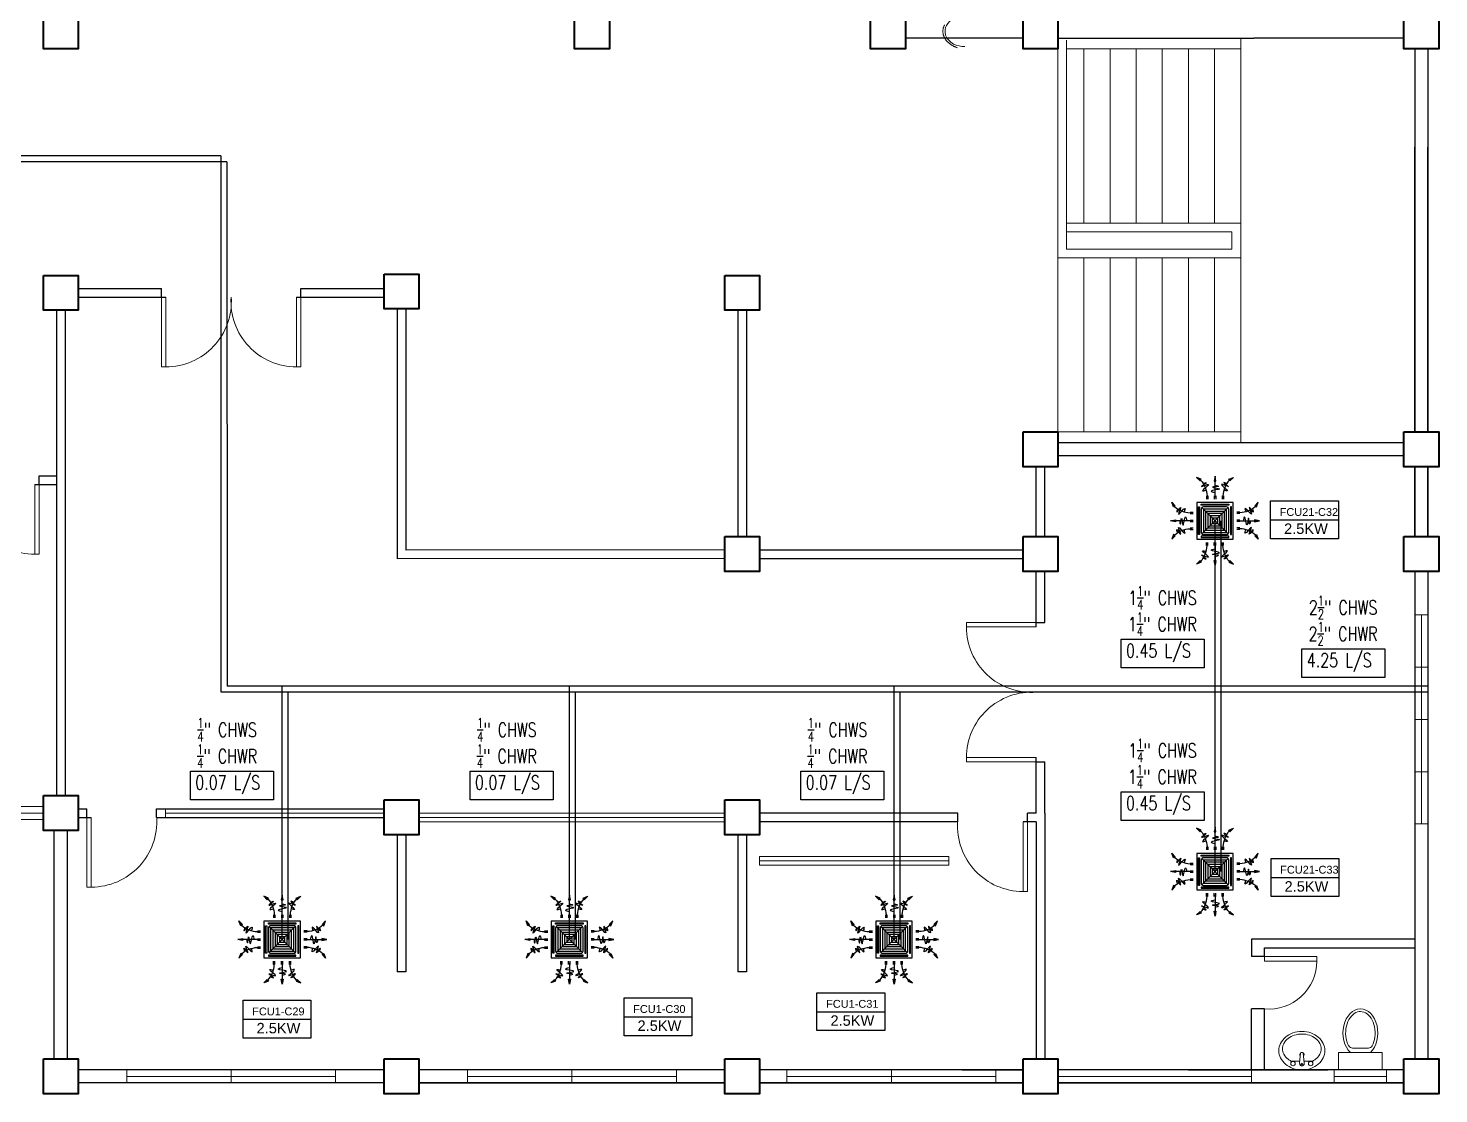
# Model space of a CAD drawing. Header units: millimetres. Extents: x 5 to 430, y 3 to 339.
# Drawn here: x 48.35 to 64.55, y 20.1 to 32.34 of the extents above; entities that cross this region are included whole.
import ezdxf

# ---------------------------------------------------------------- set-up
doc = ezdxf.new("R2010")
doc.units = ezdxf.units.MM
doc.header["$MEASUREMENT"] = 0
doc.linetypes.add('HIDDEN2', pattern=[0.1875, 0.125, -0.0625])
for name, color, linetype in [('AIR', 7, 'Continuous'), ('fcu line', 7, 'Continuous'), ('fcu return', 7, 'Continuous'), ('Legends', 7, 'Continuous'), ('pipe label', 7, 'Continuous')]:
    doc.layers.add(name, color=color, linetype=linetype)
doc.styles.add('Arch-Dim', font='simplex.shx', dxfattribs={"width": 0.75})
doc.styles.get("Standard").update_dxf_attribs({"font": 'arial.ttf'})

# ---------------------------------------------------------------- blocks, each defined once
blk = doc.blocks.new('FCU-13000P (CASSETTE SPLIT)')
at = {"layer": 'AIR', "ltscale": 3}
for p, q in [((0, 0.523), (0, 1)), ((-0.193, 0.558), (-0.193, 0.487)), ((-0.162, 0.558), (-0.162, 0.487)), ((-0.016, 0.558), (-0.016, 0.487)), ((0.016, 0.558), (0.016, 0.487)), ((0.162, 0.558), (0.162, 0.487)), ((0.193, 0.558), (0.193, 0.487)), ((-0.523, 0), (-1, 0)), ((-0.558, 0.193), (-0.487, 0.193)), ((-0.558, 0.162), (-0.487, 0.162)), ((-0.558, 0.016), (-0.487, 0.016)), ((0.558, 0.193), (0.487, 0.193)), ((0.558, 0.162), (0.487, 0.162)), ((0.558, 0.016), (0.487, 0.016)), ((0.523, 0), (1, 0)), ((-0.558, -0.016), (-0.487, -0.016)), ((-0.558, -0.162), (-0.487, -0.162)), ((-0.558, -0.193), (-0.487, -0.193)), ((0.558, -0.016), (0.487, -0.016)), ((0.558, -0.162), (0.487, -0.162)), ((0.558, -0.193), (0.487, -0.193)), ((-0.193, -0.558), (-0.193, -0.487)), ((-0.162, -0.558), (-0.162, -0.487)), ((-0.016, -0.558), (-0.016, -0.487)), ((0, -0.523), (0, -1)), ((0.016, -0.558), (0.016, -0.487)), ((0.162, -0.558), (0.162, -0.487)), ((0.193, -0.558), (0.193, -0.487))]:
    blk.add_line(p, q, dxfattribs=at)
at = {"layer": 'AIR'}
for p, q in [((0.295, -0.295), (-0.295, 0.295)), ((0.295, 0.295), (-0.295, -0.295))]:
    blk.add_line(p, q, dxfattribs=at)
at = {"layer": 'AIR', "ltscale": 3}
for points in [[(-0.335, 0.895), (-0.311, 0.932), (-0.416, 0.973)], [(-0.022, 0.89), (0.022, 0.89), (0, 1)], [(0.335, 0.895), (0.311, 0.932), (0.416, 0.973)], [(-0.895, 0.335), (-0.932, 0.311), (-0.973, 0.416)], [(0.895, 0.335), (0.932, 0.311), (0.973, 0.416)], [(-0.89, 0.022), (-0.89, -0.022), (-1, 0)], [(0.89, 0.022), (0.89, -0.022), (1, 0)], [(-0.895, -0.335), (-0.932, -0.311), (-0.973, -0.416)], [(0.895, -0.335), (0.932, -0.311), (0.973, -0.416)], [(-0.335, -0.895), (-0.311, -0.932), (-0.416, -0.973)], [(-0.022, -0.89), (0.022, -0.89), (0, -1)], [(0.335, -0.895), (0.311, -0.932), (0.416, -0.973)]]:
    blk.add_lwpolyline(points, close=True, dxfattribs=at)
at = {"layer": 'AIR'}
for points in [[(-0.323, 0.914, -0.171809), (-0.178, 0.558), (-0.178, 0.522)], [(0.323, 0.914, 0.171809), (0.178, 0.558), (0.178, 0.522)], [(-0.914, 0.323, 0.171809), (-0.558, 0.178), (-0.522, 0.178)], [(0.914, 0.323, -0.171809), (0.558, 0.178), (0.522, 0.178)], [(-0.914, -0.323, -0.171809), (-0.558, -0.178), (-0.522, -0.178)], [(0.914, -0.323, 0.171809), (0.558, -0.178), (0.522, -0.178)], [(-0.323, -0.914, 0.171809), (-0.178, -0.558), (-0.178, -0.522)], [(0.323, -0.914, -0.171809), (0.178, -0.558), (0.178, -0.522)]]:
    blk.add_lwpolyline(points, format="xyb", dxfattribs=at)
for points in [[(-0.41, -0.41), (0.41, -0.41), (0.41, 0.41), (-0.41, 0.41)], [(-0.31, 0.372), (0.31, 0.372), (0.31, 0.348), (-0.31, 0.348)], [(-0.373, 0.31), (-0.348, 0.31), (-0.348, -0.31), (-0.373, -0.31)], [(-0.26, -0.26), (0.26, -0.26), (0.26, 0.26), (-0.26, 0.26)], [(-0.21, -0.21), (0.21, -0.21), (0.21, 0.21), (-0.21, 0.21)], [(-0.16, -0.16), (0.16, -0.16), (0.16, 0.16), (-0.16, 0.16)], [(-0.11, -0.11), (0.11, -0.11), (0.11, 0.11), (-0.11, 0.11)], [(-0.06, -0.06), (0.06, -0.06), (0.06, 0.06), (-0.06, 0.06)], [(0.372, 0.31), (0.348, 0.31), (0.348, -0.31), (0.372, -0.31)], [(-0.31, -0.373), (0.31, -0.373), (0.31, -0.348), (-0.31, -0.348)]]:
    blk.add_lwpolyline(points, close=True, dxfattribs=at)
blk.add_lwpolyline([(-0.26, -0.31), (0.26, -0.31, 0.414214), (0.31, -0.26), (0.31, 0.26, 0.414214), (0.26, 0.31), (-0.26, 0.31, 0.414214), (-0.31, 0.26), (-0.31, -0.26, 0.414214)], format="xyb", close=True, dxfattribs=at)
at = {"layer": 'AIR', "ltscale": 3}
for points in [[(-0.268, 0.84), (-0.231, 0.852), (-0.134, 0.882), (-0.422, 0.704), (0.005, 0.903), (-0.358, 0.645), (-0.239, 0.678), (-0.199, 0.69)], [(0.268, 0.84), (0.231, 0.852), (0.134, 0.882), (0.422, 0.704), (-0.005, 0.903), (0.358, 0.645), (0.239, 0.678), (0.199, 0.69)], [(-0.84, 0.268), (-0.852, 0.231), (-0.882, 0.134), (-0.704, 0.422), (-0.903, -0.005), (-0.645, 0.358), (-0.678, 0.239), (-0.69, 0.199)], [(0.84, 0.268), (0.852, 0.231), (0.882, 0.134), (0.704, 0.422), (0.903, -0.005), (0.645, 0.358), (0.678, 0.239), (0.69, 0.199)], [(-0.84, -0.268), (-0.852, -0.231), (-0.882, -0.134), (-0.704, -0.422), (-0.903, 0.005), (-0.645, -0.358), (-0.678, -0.239), (-0.69, -0.199)], [(0.84, -0.268), (0.852, -0.231), (0.882, -0.134), (0.704, -0.422), (0.903, 0.005), (0.645, -0.358), (0.678, -0.239), (0.69, -0.199)], [(-0.268, -0.84), (-0.231, -0.852), (-0.134, -0.882), (-0.422, -0.704), (0.005, -0.903), (-0.358, -0.645), (-0.239, -0.678), (-0.199, -0.69)], [(0.268, -0.84), (0.231, -0.852), (0.134, -0.882), (0.422, -0.704), (-0.005, -0.903), (0.358, -0.645), (0.239, -0.678), (0.199, -0.69)]]:
    blk.add_open_spline(points, degree=3, knots=[0.0032834, 0.0032834, 0.0032834, 0.0032834, 0.0712567, 0.1924075, 0.3347111, 0.5062145, 0.5813292, 0.5813292, 0.5813292, 0.5813292], dxfattribs=at)
for points in [[(0, 0.8), (0.077, 0.776), (-0.058, 0.755), (0.098, 0.718), (-0.087, 0.663), (0, 0.631)], [(-0.8, 0), (-0.776, -0.077), (-0.755, 0.058), (-0.718, -0.098), (-0.663, 0.087), (-0.631, 0)], [(0.8, 0), (0.776, -0.077), (0.755, 0.058), (0.718, -0.098), (0.663, 0.087), (0.631, 0)], [(0, -0.8), (0.077, -0.776), (-0.058, -0.755), (0.098, -0.718), (-0.087, -0.663), (0, -0.631)]]:
    blk.add_spline(points, degree=3, dxfattribs=at)
for points in [[(-0.416, 0.973), (-0.335, 0.895), (-0.311, 0.932)], [(0, 1), (-0.022, 0.89), (0.022, 0.89)], [(0.416, 0.973), (0.335, 0.895), (0.311, 0.932)], [(-0.973, 0.416), (-0.895, 0.335), (-0.932, 0.311)], [(0.973, 0.416), (0.895, 0.335), (0.932, 0.311)], [(-1, 0), (-0.89, 0.022), (-0.89, -0.022)], [(1, 0), (0.89, 0.022), (0.89, -0.022)], [(-0.973, -0.416), (-0.895, -0.335), (-0.932, -0.311)], [(0.973, -0.416), (0.895, -0.335), (0.932, -0.311)], [(-0.416, -0.973), (-0.335, -0.895), (-0.311, -0.932)], [(0, -1), (-0.022, -0.89), (0.022, -0.89)], [(0.416, -0.973), (0.335, -0.895), (0.311, -0.932)]]:
    blk.add_solid(points, dxfattribs=at)

msp = doc.modelspace()

# ---------------------------------------------------------------- linework, layer by layer
at = {"color": 8, "linetype": 'ByBlock', "lineweight": 25}
for p, q in [((59.772, 32.227), (58.422, 32.227)), ((60.172, 32.227), (60.422, 32.227)), ((60.422, 32.227), (62.422, 32.227)), ((64.147, 32.227), (62.422, 32.227)), ((64.272, 32.102), (64.272, 27.702)), ((64.422, 32.102), (64.422, 27.702)), ((64.272, 27.702), (64.272, 30.975)), ((64.422, 27.702), (64.422, 30.975)), ((48.922, 29.35), (49.878, 29.35)), ((49.878, 29.25), (49.878, 29.35)), ((51.478, 29.35), (52.435, 29.35)), ((51.478, 29.25), (51.478, 29.35)), ((48.922, 29.25), (49.928, 29.25)), ((51.428, 29.25), (52.435, 29.25)), ((48.672, 29.1), (48.672, 23.525)), ((48.772, 29.1), (48.772, 23.525)), ((52.585, 29.115), (52.585, 26.245)), ((52.685, 29.115), (52.685, 26.345)), ((64.147, 27.577), (60.172, 27.577)), ((64.147, 27.427), (60.172, 27.427)), ((59.922, 26.5), (59.922, 27.302)), ((60.022, 26.5), (60.022, 27.302)), ((64.272, 27.302), (64.272, 26.5)), ((64.272, 26.5), (64.272, 27.302)), ((64.422, 27.302), (64.422, 26.5)), ((64.422, 26.5), (64.422, 27.302)), ((48.422, 27.1), (48.672, 27.1)), ((48.472, 27.2), (48.672, 27.2)), ((48.472, 27.1), (48.472, 27.2)), ((56.347, 26.25), (52.585, 26.245)), ((56.347, 26.35), (52.685, 26.345)), ((56.747, 26.35), (59.772, 26.35)), ((56.747, 26.25), (59.772, 26.25)), ((59.922, 25.462), (59.922, 26.1)), ((60.022, 25.512), (60.022, 26.1)), ((64.272, 26.1), (64.272, 20.5)), ((64.272, 26.1), (64.272, 20.5)), ((64.422, 26.1), (64.422, 20.5)), ((59.922, 25.512), (60.022, 25.512)), ((59.922, 23.325), (59.922, 23.962)), ((59.922, 23.912), (60.022, 23.912)), ((60.022, 23.325), (60.022, 23.912)), ((48.922, 23.375), (49.022, 23.375)), ((49.022, 23.275), (49.022, 23.375)), ((49.822, 23.375), (52.435, 23.375)), ((49.822, 23.275), (49.822, 23.375)), ((49.822, 23.375), (49.922, 23.375)), ((48.922, 23.275), (49.072, 23.275)), ((49.822, 23.275), (52.435, 23.275)), ((59.022, 23.325), (56.747, 23.325)), ((59.022, 23.225), (56.747, 23.225)), ((59.022, 23.325), (58.922, 23.325)), ((59.022, 23.225), (59.022, 23.325)), ((59.922, 23.225), (59.772, 23.225)), ((59.922, 23.325), (59.822, 23.325)), ((59.822, 23.225), (59.822, 23.325)), ((59.922, 23.225), (59.922, 20.5)), ((60.022, 23.325), (60.022, 20.5)), ((48.647, 20.5), (48.647, 23.125)), ((48.797, 20.5), (48.797, 23.125)), ((52.585, 23.075), (52.585, 21.5)), ((52.685, 23.075), (52.685, 21.5)), ((56.497, 23.075), (56.497, 21.5)), ((56.597, 23.075), (56.597, 21.5)), ((64.272, 21.875), (62.397, 21.875)), ((62.397, 21.875), (62.397, 21.775)), ((62.397, 21.775), (62.397, 21.675)), ((62.547, 21.675), (62.547, 21.775)), ((52.685, 21.5), (52.585, 21.5)), ((56.597, 21.5), (56.497, 21.5)), ((62.397, 20.375), (62.397, 21.075)), ((52.435, 20.375), (48.922, 20.375)), ((52.435, 20.375), (50.572, 20.375)), ((56.347, 20.375), (52.835, 20.375)), ((56.347, 20.375), (52.835, 20.375)), ((59.772, 20.375), (56.747, 20.375)), ((59.072, 20.375), (59.772, 20.375)), ((64.147, 20.375), (60.172, 20.375)), ((61.672, 20.375), (62.672, 20.375)), ((62.672, 20.375), (63.272, 20.375)), ((52.435, 20.225), (48.922, 20.225)), ((56.347, 20.225), (52.835, 20.225)), ((56.347, 20.225), (52.835, 20.225)), ((52.835, 20.225), (56.347, 20.225)), ((59.772, 20.225), (56.747, 20.225)), ((56.747, 20.225), (59.772, 20.225)), ((64.147, 20.225), (60.172, 20.225)), ((60.172, 20.225), (64.147, 20.225))]:
    msp.add_line(p, q, dxfattribs=at)
at = {"color": 8, "linetype": 'ByBlock', "lineweight": 9}
for p, q in [((60.172, 32.102), (60.172, 32.227)), ((60.172, 29.702), (60.172, 32.102)), ((60.272, 32.102), (60.272, 32.202)), ((60.272, 29.802), (60.272, 32.102)), ((62.272, 32.102), (60.272, 32.102)), ((60.472, 32.102), (60.472, 30.102)), ((60.772, 32.102), (60.772, 30.102)), ((61.072, 32.102), (61.072, 30.102)), ((61.372, 32.102), (61.372, 30.102)), ((61.672, 32.102), (61.672, 30.102)), ((61.972, 32.102), (61.972, 30.102)), ((62.272, 32.227), (62.272, 32.102)), ((62.272, 32.102), (62.272, 30.102)), ((61.972, 30.102), (60.272, 30.102)), ((61.972, 30.002), (60.272, 30.002)), ((61.972, 30.102), (62.272, 30.102)), ((61.972, 30.002), (62.172, 30.002)), ((62.172, 29.802), (62.172, 30.002)), ((62.272, 30.002), (62.272, 30.102)), ((62.272, 29.802), (62.272, 30.002)), ((61.972, 29.702), (60.172, 29.702)), ((60.172, 29.702), (60.172, 27.702)), ((61.972, 29.802), (60.272, 29.802)), ((60.472, 29.702), (60.472, 27.702)), ((60.772, 29.702), (60.772, 27.702)), ((61.072, 29.702), (61.072, 27.702)), ((61.372, 29.702), (61.372, 27.702)), ((61.672, 29.702), (61.672, 27.702)), ((61.972, 29.802), (62.172, 29.802)), ((61.972, 29.702), (61.972, 27.702)), ((61.972, 29.702), (62.272, 29.702)), ((62.272, 29.702), (62.272, 29.802)), ((62.272, 29.702), (62.272, 27.702)), ((62.272, 27.702), (60.172, 27.702)), ((60.172, 27.577), (60.172, 27.702)), ((62.272, 27.577), (62.272, 27.702)), ((48.522, 27.1), (48.422, 27.1)), ((60.172, 26.5), (60.172, 26.375)), ((64.422, 26.1), (64.422, 25.6)), ((64.422, 25.6), (64.272, 25.6)), ((64.272, 25.6), (64.272, 23.2)), ((64.347, 25.6), (64.347, 23.2)), ((64.422, 24.4), (64.422, 25.6)), ((64.422, 25), (64.272, 25)), ((64.422, 24.4), (64.272, 24.4)), ((64.422, 23.2), (64.422, 24.4)), ((64.422, 23.8), (64.272, 23.8)), ((48.522, 23.4), (45.172, 23.4)), ((49.922, 23.375), (49.922, 23.275)), ((45.172, 23.325), (48.522, 23.325)), ((48.522, 23.25), (45.172, 23.25)), ((49.922, 23.325), (52.435, 23.325)), ((56.347, 23.325), (52.835, 23.325)), ((56.347, 23.275), (52.835, 23.275)), ((56.347, 23.225), (52.835, 23.225)), ((64.272, 23.2), (64.422, 23.2)), ((58.922, 22.775), (56.747, 22.775)), ((58.922, 22.825), (58.922, 22.725)), ((64.422, 20.5), (64.422, 20.65)), ((51.878, 20.375), (49.478, 20.375)), ((49.478, 20.375), (49.478, 20.225)), ((51.878, 20.3), (49.478, 20.3)), ((50.678, 20.225), (50.678, 20.375)), ((51.878, 20.225), (51.878, 20.375)), ((55.791, 20.375), (53.391, 20.375)), ((53.391, 20.375), (53.391, 20.225)), ((55.791, 20.3), (53.391, 20.3)), ((54.591, 20.225), (54.591, 20.375)), ((55.791, 20.225), (55.791, 20.375)), ((56.747, 20.375), (57.472, 20.375)), ((59.46, 20.375), (57.06, 20.375)), ((57.06, 20.375), (57.06, 20.225)), ((59.46, 20.3), (57.06, 20.3)), ((57.472, 20.375), (58.072, 20.375)), ((58.072, 20.375), (58.572, 20.375)), ((58.26, 20.225), (58.26, 20.375)), ((59.072, 20.375), (58.572, 20.375)), ((59.46, 20.225), (59.46, 20.375)), ((60.172, 20.375), (60.672, 20.375)), ((62.397, 20.3), (60.172, 20.3)), ((60.672, 20.375), (61.172, 20.375)), ((61.672, 20.375), (61.172, 20.375)), ((62.397, 20.375), (62.397, 20.225)), ((62.864, 20.375), (62.764, 20.375)), ((63.347, 20.225), (63.347, 20.375)), ((63.947, 20.374), (63.347, 20.374)), ((63.947, 20.3), (63.347, 20.3)), ((63.947, 20.374), (63.947, 20.225)), ((50.678, 20.225), (51.878, 20.225)), ((54.591, 20.225), (55.791, 20.225)), ((58.26, 20.225), (59.46, 20.225)), ((63.897, 20.225), (63.297, 20.225))]:
    msp.add_line(p, q, dxfattribs=at)
at = {"color": 8, "lineweight": 25}
for p, q in [((56.497, 29.1), (56.497, 26.5)), ((56.597, 29.1), (56.597, 26.5))]:
    msp.add_line(p, q, dxfattribs=at)
at = {"color": 8, "linetype": 'ByBlock', "lineweight": 25, "ltscale": 0.3}
for p, q in [((62.547, 21.775), (64.272, 21.775)), ((62.547, 21.675), (62.397, 21.675)), ((62.547, 21.075), (62.397, 21.075)), ((62.547, 20.375), (62.547, 21.075))]:
    msp.add_line(p, q, dxfattribs=at)
at = {"color": 8, "lineweight": 9}
for p, q in [((63.397, 20.374), (63.397, 20.574)), ((63.397, 20.574), (63.897, 20.574)), ((63.557, 20.624), (63.738, 20.624)), ((63.897, 20.574), (63.897, 20.374)), ((62.96, 20.572), (62.947, 20.45)), ((62.989, 20.572), (63.002, 20.45)), ((63.897, 20.374), (63.397, 20.374))]:
    msp.add_line(p, q, dxfattribs=at)
at = {"color": 8, "linetype": 'ByBlock', "lineweight": 35}
for points in [[(48.522, 32.502), (48.922, 32.502), (48.922, 32.102), (48.522, 32.102)], [(54.622, 32.502), (55.022, 32.502), (55.022, 32.102), (54.622, 32.102)], [(58.022, 32.502), (58.422, 32.502), (58.422, 32.102), (58.022, 32.102)], [(59.772, 32.502), (60.172, 32.502), (60.172, 32.102), (59.772, 32.102)], [(64.147, 32.502), (64.547, 32.502), (64.547, 32.102), (64.147, 32.102)], [(48.522, 29.5), (48.922, 29.5), (48.922, 29.1), (48.522, 29.1)], [(52.435, 29.515), (52.835, 29.515), (52.835, 29.115), (52.435, 29.115)], [(56.347, 29.5), (56.747, 29.5), (56.747, 29.1), (56.347, 29.1)], [(59.772, 27.702), (60.172, 27.702), (60.172, 27.302), (59.772, 27.302)], [(64.147, 27.702), (64.547, 27.702), (64.547, 27.302), (64.147, 27.302)], [(56.347, 26.5), (56.747, 26.5), (56.747, 26.1), (56.347, 26.1)], [(59.772, 26.5), (60.172, 26.5), (60.172, 26.1), (59.772, 26.1)], [(64.147, 26.5), (64.547, 26.5), (64.547, 26.1), (64.147, 26.1)], [(48.522, 23.525), (48.922, 23.525), (48.922, 23.125), (48.522, 23.125)], [(52.435, 23.475), (52.835, 23.475), (52.835, 23.075), (52.435, 23.075)], [(56.347, 23.475), (56.747, 23.475), (56.747, 23.075), (56.347, 23.075)], [(48.522, 20.5), (48.922, 20.5), (48.922, 20.1), (48.522, 20.1)], [(52.435, 20.5), (52.835, 20.5), (52.835, 20.1), (52.435, 20.1)], [(56.347, 20.5), (56.747, 20.5), (56.747, 20.1), (56.347, 20.1)], [(59.772, 20.5), (60.172, 20.5), (60.172, 20.1), (59.772, 20.1)], [(64.147, 20.5), (64.547, 20.5), (64.547, 20.1), (64.147, 20.1)]]:
    msp.add_lwpolyline(points, close=True, dxfattribs=at)
at = {"color": 8, "linetype": 'ByBlock', "lineweight": 9}
for points in [[(48.522, 29.5), (48.922, 29.5), (48.922, 29.1), (48.522, 29.1)], [(52.435, 29.515), (52.835, 29.515), (52.835, 29.115), (52.435, 29.115)]]:
    msp.add_lwpolyline(points, close=True, dxfattribs=at)
at = {"color": 8, "lineweight": 13, "ltscale": 0.03}
for points in [[(49.878, 29.25), (49.928, 29.25), (49.928, 28.45), (49.878, 28.45)], [(51.478, 29.25), (51.428, 29.25), (51.428, 28.45), (51.478, 28.45)], [(48.422, 27.1), (48.472, 27.1), (48.472, 26.3), (48.422, 26.3)], [(59.922, 25.512), (59.922, 25.462), (59.122, 25.462), (59.122, 25.512)], [(59.922, 23.912), (59.922, 23.962), (59.122, 23.962), (59.122, 23.912)], [(49.022, 23.275), (49.072, 23.275), (49.072, 22.475), (49.022, 22.475)], [(59.822, 23.225), (59.772, 23.225), (59.772, 22.425), (59.822, 22.425)], [(62.547, 21.675), (62.547, 21.625), (63.147, 21.625), (63.147, 21.675)]]:
    msp.add_lwpolyline(points, close=True, dxfattribs=at)
at = {"color": 8, "lineweight": 9}
for points in [[(64.272, 25.6), (64.422, 25.6), (64.422, 23.2), (64.272, 23.2)], [(49.922, 23.375), (52.435, 23.375), (52.435, 23.275), (49.922, 23.275)], [(56.747, 22.825), (58.922, 22.825), (58.922, 22.725), (56.747, 22.725)], [(49.478, 20.375), (51.878, 20.375), (51.878, 20.225), (49.478, 20.225)], [(53.391, 20.375), (55.791, 20.375), (55.791, 20.225), (53.391, 20.225)], [(57.06, 20.375), (59.46, 20.375), (59.46, 20.225), (57.06, 20.225)], [(60.172, 20.375), (62.397, 20.375), (62.397, 20.225), (60.172, 20.225)], [(63.347, 20.374), (63.947, 20.374), (63.947, 20.225), (63.347, 20.225)]]:
    msp.add_lwpolyline(points, close=True, dxfattribs=at)
msp.add_lwpolyline([(62.71, 20.595, -0.11576), (62.729, 20.678, -0.104047), (62.787, 20.751, -0.090875), (62.871, 20.799, -0.083344), (62.975, 20.816, -0.083344), (63.078, 20.799, -0.090875), (63.162, 20.751, -0.104047), (63.22, 20.678, -0.11576), (63.24, 20.595, -0.11576), (63.22, 20.513, -0.104047), (63.162, 20.439, -0.090875), (63.078, 20.392, -0.083344), (62.975, 20.374, -0.083344), (62.871, 20.392, -0.090875), (62.787, 20.439, -0.104047), (62.729, 20.513, -0.11576)], format="xyb", close=True, dxfattribs=at)
for points in [[(62.752, 20.616, -0.124838), (62.768, 20.679, -0.105788), (62.817, 20.736, -0.086697), (62.887, 20.773, -0.076776), (62.975, 20.786, -0.076776), (63.062, 20.773, -0.086697), (63.132, 20.736, -0.105788), (63.181, 20.679, -0.124838), (63.197, 20.616, -0.124838), (63.181, 20.554, -0.105788), (63.132, 20.496, -0.040067), (63.101, 20.476), (62.999, 20.476, -0.040067)], [(62.95, 20.476), (62.848, 20.476, -0.040067), (62.817, 20.496, -0.105788), (62.768, 20.554, -0.124838), (62.752, 20.616, -0.124838)]]:
    msp.add_lwpolyline(points, format="xyb", dxfattribs=at)
for centre, radius in [((62.873, 20.447), 0.0255), ((62.975, 20.441), 0.0095), ((63.076, 20.447), 0.0255)]:
    msp.add_circle(centre, radius, dxfattribs=at)
for centre, radius, start, end in [((59.037, 32.301), 0.16, 113.1394, 193.9104), ((59.071, 32.339), 0.205, 202.091, 241.6032), ((59.12, 32.493), 0.365, 246.2843, 267.5567), ((62.975, 20.549), 0.025, 71.3793, 108.6207), ((63.557, 20.674), 0.05, 208.1501, 270), ((63.738, 20.674), 0.05, 270, 331.9916), ((62.975, 20.447), 0.028, 173.7545, 6.2455), ((62.975, 20.549), 0.025, 126.3068, 221.2022), ((62.975, 20.478), 0.0948, 81.2026, 98.7974), ((62.975, 20.549), 0.025, 318.7978, 53.6932)]:
    msp.add_arc(centre, radius, start, end, dxfattribs=at)
at = {"color": 8, "linetype": 'HIDDEN2', "lineweight": 9}
for centre, radius, start, end in [((59.006, 32.304), 0.154, 150.9108, 180), ((59.006, 32.304), 0.154, 180, 209.0892), ((59.064, 32.336), 0.22, 209.0892, 233.3314), ((59.102, 32.387), 0.283, 233.3314, 252.8606)]:
    msp.add_arc(centre, radius, start, end, dxfattribs=at)
at = {"color": 8, "lineweight": 13, "ltscale": 0.03}
for centre, radius, start, end in [((49.928, 29.201), 0.752, 270, 3.6952), ((51.428, 29.201), 0.752, 176.3048, 270), ((48.422, 27.051), 0.752, 176.3048, 270), ((59.874, 25.462), 0.752, 180, 273.6952), ((59.874, 23.962), 0.752, 86.3048, 180), ((49.072, 23.226), 0.752, 270, 3.6952), ((59.772, 23.176), 0.752, 176.3048, 270), ((62.595, 21.625), 0.552, 265.0209, 0)]:
    msp.add_arc(centre, radius, start, end, dxfattribs=at)
at = {"color": 8, "lineweight": 9, "extrusion": (0, 0, -1)}
msp.add_ellipse((63.647, 20.799), major_axis=(0, -0.275), ratio=0.727273, start_param=0.612555, end_param=5.670631, dxfattribs=at)
at = {"color": 8, "lineweight": 9}
msp.add_open_spline([(63.512, 20.651), (63.504, 20.667), (63.496, 20.685), (63.469, 20.776), (63.474, 20.864), (63.532, 20.995), (63.582, 21.037), (63.68, 21.05), (63.733, 21.024), (63.807, 20.913), (63.824, 20.829), (63.809, 20.715), (63.797, 20.681), (63.782, 20.651)], degree=3, knots=[0.937253, 0.937253, 0.937253, 0.937253, 1.185372, 1.185372, 2.113864, 2.113864, 3.042356, 3.042356, 3.970847, 3.970847, 4.899339, 4.899339, 5.346062, 5.346062, 5.346062, 5.346062], dxfattribs=at)
at = {"layer": 'fcu line', "linetype": 'Continuous'}
for p, q in [((50.63, 30.805), (22.208, 30.805)), ((50.63, 30.805), (50.633, 24.784)), ((61.977, 22.652), (61.977, 26.682)), ((64.422, 24.784), (50.632, 24.784)), ((51.264, 21.872), (51.264, 24.784)), ((54.562, 21.872), (54.562, 24.784)), ((58.291, 21.872), (58.291, 24.784))]:
    msp.add_line(p, q, dxfattribs=at)
at = {"layer": 'fcu return', "linetype": 'Continuous'}
for p, q in [((50.56, 30.875), (22.208, 30.875)), ((50.56, 30.875), (50.56, 24.714)), ((62.047, 22.652), (62.047, 26.682)), ((64.422, 24.714), (50.562, 24.714)), ((51.334, 21.872), (51.334, 24.714)), ((54.632, 21.872), (54.632, 24.714)), ((58.361, 21.872), (58.361, 24.714))]:
    msp.add_line(p, q, dxfattribs=at)
at = {"layer": 'Legends', "linetype": 'Continuous', "lineweight": 25}
for p, q in [((62.615, 26.693), (63.394, 26.693)), ((62.621, 22.584), (63.4, 22.584)), ((50.815, 20.956), (51.594, 20.956)), ((55.19, 20.984), (55.969, 20.984)), ((57.406, 21.043), (58.185, 21.043))]:
    msp.add_line(p, q, dxfattribs=at)
at = {"layer": 'Legends'}
for points in [[(62.615, 26.911), (63.394, 26.911), (63.394, 26.475), (62.615, 26.475)], [(62.621, 22.802), (63.4, 22.802), (63.4, 22.365), (62.621, 22.365)], [(57.406, 21.261), (58.185, 21.261), (58.185, 20.825), (57.406, 20.825)], [(50.815, 21.175), (51.594, 21.175), (51.594, 20.738), (50.815, 20.738)], [(55.19, 21.202), (55.969, 21.202), (55.969, 20.766), (55.19, 20.766)]]:
    msp.add_lwpolyline(points, close=True, dxfattribs=at)
at = {"layer": 'pipe label', "color": 2, "linetype": 'Continuous', "lineweight": 25}
for points in [[(60.9, 25.321), (61.852, 25.321), (61.852, 24.993), (60.9, 24.993)], [(62.976, 25.21), (63.928, 25.21), (63.928, 24.883), (62.976, 24.883)], [(50.211, 23.805), (51.163, 23.805), (51.163, 23.478), (50.211, 23.478)], [(53.423, 23.805), (54.375, 23.805), (54.375, 23.478), (53.423, 23.478)], [(57.221, 23.805), (58.173, 23.805), (58.173, 23.478), (57.221, 23.478)], [(60.9, 23.567), (61.852, 23.567), (61.852, 23.24), (60.9, 23.24)]]:
    msp.add_lwpolyline(points, close=True, dxfattribs=at)

# ---------------------------------------------------------------- block references
at = {"layer": 'AIR', "xscale": 0.5113536813550488, "yscale": 0.5113536813550488, "zscale": 0.5113536813550488}
for p in [(61.977, 26.682), (61.977, 22.652), (51.264, 21.872), (54.562, 21.872), (58.291, 21.872)]:
    msp.add_blockref('FCU-13000P (CASSETTE SPLIT)', p, dxfattribs=at)

# ---------------------------------------------------------------- texts
at = {"layer": 'Legends', "linetype": 'Continuous', "lineweight": 25, "attachment_point": 1}
for s, width, insert, char_height in [('FCU21-C32', 0.44811, (62.72, 26.828), 0.09), ('2.5KW', 0.23674, (62.77, 26.651), 0.12), ('FCU21-C33', 0.44811, (62.726, 22.719), 0.09), ('2.5KW', 0.23674, (62.776, 22.542), 0.12), ('FCU1-C29', 0.44811, (50.92, 21.091), 0.09), ('FCU1-C30', 0.44811, (55.295, 21.119), 0.09), ('FCU1-C31', 0.44811, (57.511, 21.178), 0.09), ('2.5KW', 0.23674, (50.97, 20.914), 0.12), ('2.5KW', 0.23674, (55.345, 20.942), 0.12), ('2.5KW', 0.23674, (57.561, 21.001), 0.12)]:
    msp.add_mtext_dynamic_manual_height_columns(s, width=width, gutter_width=1.011, heights=[0], dxfattribs=dict(at, insert=insert, char_height=char_height))
at = {"layer": 'pipe label', "color": 3, "linetype": 'Continuous', "lineweight": 25, "char_height": 0.16, "attachment_point": 1, "style": 'Arch-Dim'}
for s, insert in [('\\A1;1{\\H0.7x;\\S1/4;}" CHWS', (60.98, 25.931)), ('\\A1;{\\H1x;2\\H0.7x;\\S1/2;}" CHWS', (63.055, 25.821)), ('\\A1;{\\H0.7x;\\S1/4;}" CHWS', (50.29, 24.416)), ('\\A1;{\\H0.7x;\\S1/4;}" CHWS', (53.502, 24.416)), ('\\A1;{\\H0.7x;\\S1/4;}" CHWS', (57.3, 24.416)), ('\\A1;1{\\H0.7x;\\S1/4;}" CHWS', (60.98, 24.178))]:
    msp.add_mtext_dynamic_manual_height_columns(s, width=1.17294, gutter_width=1.011, heights=[0], dxfattribs=dict(at, insert=insert))
at = {"layer": 'pipe label', "color": 240, "linetype": 'Continuous', "lineweight": 25, "char_height": 0.16, "attachment_point": 1, "style": 'Arch-Dim'}
for s, insert in [('\\A1;1{\\H0.7x;\\S1/4;}" CHWR', (60.976, 25.628)), ('\\A1;{\\H1x;2\\H0.7x;\\S1/2;}" CHWR', (63.052, 25.518)), ('\\A1;{\\H0.7x;\\S1/4;}" CHWR', (50.287, 24.113)), ('\\A1;{\\H0.7x;\\S1/4;}" CHWR', (53.499, 24.113)), ('\\A1;{\\H0.7x;\\S1/4;}" CHWR', (57.297, 24.113)), ('\\A1;1{\\H0.7x;\\S1/4;}" CHWR', (60.976, 23.875))]:
    msp.add_mtext_dynamic_manual_height_columns(s, width=0.88035, gutter_width=1.011, heights=[0], dxfattribs=dict(at, insert=insert))
at = {"layer": 'pipe label', "color": 2, "linetype": 'Continuous', "lineweight": 25, "char_height": 0.16, "attachment_point": 1, "style": 'Arch-Dim'}
for s, insert in [('0.45 L/S', (60.955, 25.27)), ('4.25 L/S', (63.031, 25.16)), ('0.07 L/S', (50.266, 23.755)), ('0.07 L/S', (53.478, 23.755)), ('0.07 L/S', (57.276, 23.755)), ('0.45 L/S', (60.955, 23.517))]:
    msp.add_mtext_dynamic_manual_height_columns(s, width=0.89967, gutter_width=1.011, heights=[0], dxfattribs=dict(at, insert=insert))

doc.saveas('drawing.dxf')
